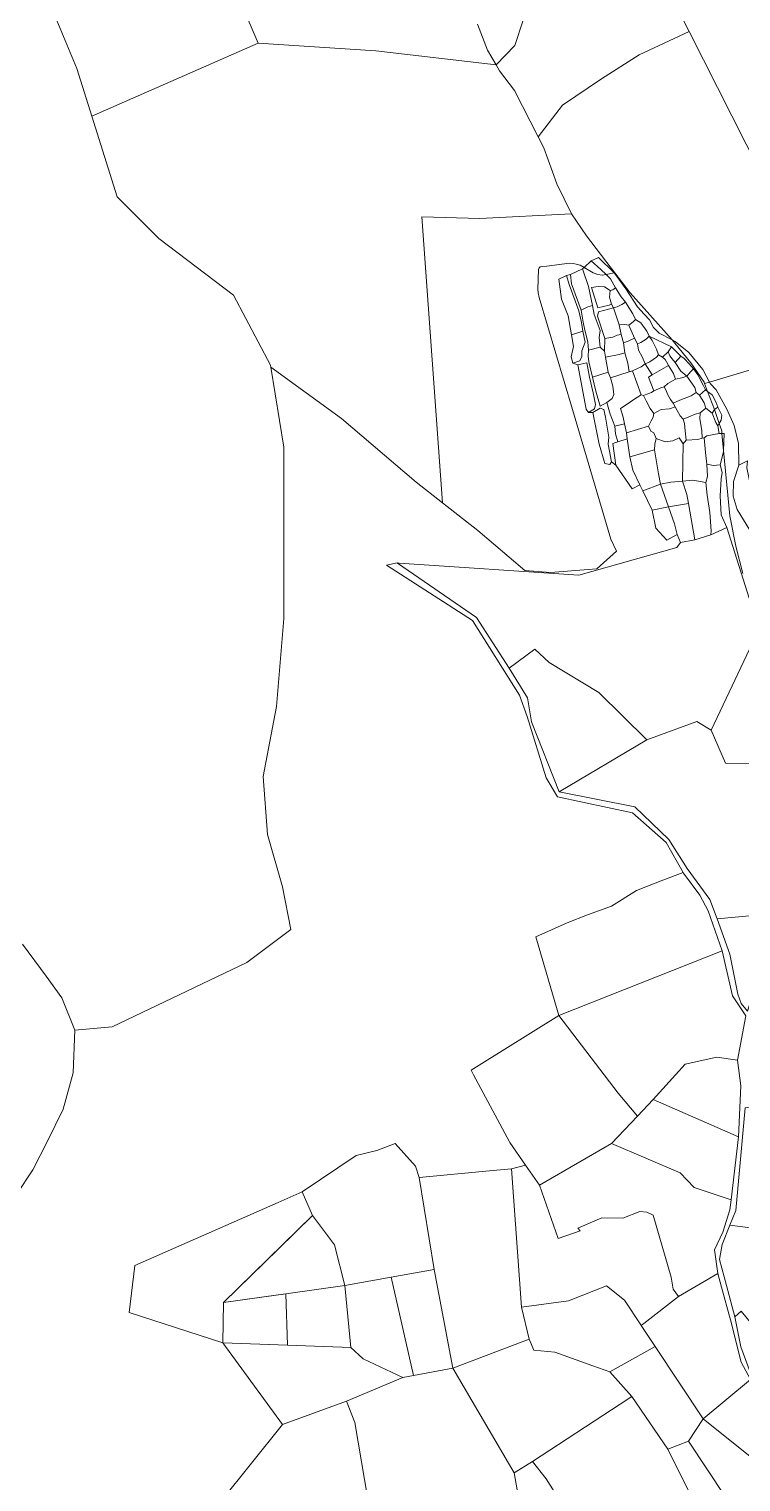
# Model space of a CAD drawing. Header units: metres. Extents: x 542555 to 550520, y 1840485 to 1846995.
# Drawn here: x 545867 to 546247, y 1842288 to 1843063 of the extents above; entities that cross this region are included whole.
import ezdxf

# ---------------------------------------------------------------- set-up
doc = ezdxf.new("R2010")
doc.units = ezdxf.units.M
doc.header["$MEASUREMENT"] = 0
doc.layers.add('Level 30', color=7, linetype='Continuous', lineweight=0)

msp = doc.modelspace()

# ---------------------------------------------------------------- linework, layer by layer
at = {"layer": 'Level 30', "color": 7, "linetype": 'Continuous', "lineweight": 0, "flags": 128}
for points in [[(546163.72, 1843171.05), (546178.4016, 1843142.0257), (546208.3135, 1843082.8923), (546219.17, 1843061.43), (546192.49, 1843048.82), (546172.4, 1843036.17), (546151.56, 1843022.02), (546138.6, 1843005.08), (546125.98, 1843029.79), (546118.1, 1843040.3), (546116.2, 1843043.55), (546126.27, 1843053.82), (546130.73, 1843067.43), (546124.03, 1843092.75), (546118.82, 1843118.06), (546121.05, 1843140.4), (546131.47, 1843154.54), (546153.79, 1843167.2), (546163.72, 1843171.05)], [(545958.43, 1843127.64), (545989.24, 1843055.08), (545900.6, 1843016.27), (545892.65, 1843041.59), (545876.55, 1843080.11), (545876.33, 1843080.63), (545937.18, 1843116.96), (545958.43, 1843127.64)], [(546302.76, 1842896.18), (546230.0851, 1842874.3283), (546226.42, 1842881.04), (546219.05, 1842890.08), (546211.81, 1842895.93), (546210.0792, 1842896.8235), (546187.71, 1842921.88), (546179.47, 1842932.69), (546177.08, 1842935.82), (546164.38, 1842952.31), (546156.45, 1842964.02), (546156.36, 1842964.15), (546148.57, 1842980.11), (546141.6, 1842999.21), (546138.6, 1843005.08), (546151.56, 1843022.02), (546172.4, 1843036.17), (546192.49, 1843048.82), (546219.17, 1843061.43), (546302.76, 1842896.18)], [(546138.6, 1843005.08), (546141.6, 1842999.21), (546148.57, 1842980.11), (546156.36, 1842964.15), (546156.45, 1842964.02), (546107.47, 1842961.54), (546076.6, 1842962.54), (546087.66, 1842809.98), (546073.6, 1842821.06), (546033.77, 1842854.94), (545996.08, 1842882.37), (545995.91, 1842883.43), (545976.06, 1842920.78), (545936.34, 1842950.98), (545914.1, 1842973.24), (545900.6, 1843016.27), (545989.24, 1843055.08), (546052, 1843051.09), (546116.2, 1843043.55), (546118.1, 1843040.3), (546125.98, 1843029.79), (546138.6, 1843005.08)], [(546106.46, 1842795.16), (546087.66, 1842809.98), (546076.6, 1842962.54), (546107.47, 1842961.54), (546156.45, 1842964.02), (546164.38, 1842952.31), (546177.08, 1842935.82), (546179.47, 1842932.69), (546179.1572, 1842932.629), (546170.76, 1842940.89), (546167, 1842939.08), (546163.1154, 1842935.5101), (546161, 1842936.75), (546159, 1842937.33), (546157.37, 1842937.63), (546155.42, 1842937.71), (546143.25, 1842936.27), (546140.71, 1842936.08), (546139.71, 1842935.74), (546139.23, 1842935.26), (546138.85, 1842934.46), (546138.51, 1842924), (546138.68, 1842921.91), (546139.12, 1842919.46), (546157.05, 1842859.79), (546177.34, 1842790.63), (546180.45, 1842784.21), (546170, 1842774.82), (546145.27, 1842772.78), (546131.59, 1842773.93), (546106.46, 1842795.16)], [(546172.15, 1842934.49), (546174.8504, 1842931.7896), (546172.8, 1842931.39), (546170.42, 1842931.74), (546167.91, 1842932.7), (546163.1154, 1842935.5101), (546167, 1842939.08), (546172.15, 1842934.49)], [(546167, 1842939.08), (546170.76, 1842940.89), (546179.1572, 1842932.629), (546174.8504, 1842931.7896), (546172.15, 1842934.49), (546167, 1842939.08)], [(546162.45, 1842901.6), (546156.39, 1842899.51), (546154.63, 1842909.68), (546151.06, 1842918.59), (546149.66, 1842929.25), (546153.85, 1842931.14), (546155.27, 1842926.32), (546160.26, 1842912.39), (546161.8, 1842906.22), (546162.45, 1842901.6)], [(546181.1, 1842842.52), (546178.43, 1842841.62), (546180.01, 1842830.12), (546177.83, 1842831.82), (546176.07, 1842841.2), (546176.38, 1842844.91), (546174.63, 1842855.57), (546173.71, 1842859.67), (546171.72, 1842860.37), (546167.78, 1842858.13), (546165.44, 1842858.17), (546168.62, 1842860.1), (546169.24, 1842862.49), (546168.03, 1842868.58), (546166.08, 1842876.9), (546164.53, 1842884.59), (546159.81, 1842883.61), (546157.07, 1842884.51), (546160.82, 1842885.72), (546162, 1842888), (546161.9, 1842891.02), (546163.79, 1842895.7), (546162.45, 1842901.6), (546161.8, 1842906.22), (546160.26, 1842912.39), (546155.27, 1842926.32), (546153.85, 1842931.14), (546155.99, 1842931.74), (546156.4, 1842926.71), (546161.66, 1842912.8), (546162.67, 1842906.34), (546163.58, 1842901.97), (546165.07, 1842895.85), (546165.56, 1842891.42), (546165.37, 1842888.21), (546165.73, 1842885.19), (546167.62, 1842877.01), (546169.49, 1842869.59), (546171.8, 1842861.6), (546175.26, 1842863.48), (546176.98, 1842857.23), (546179.48, 1842850.93), (546179.86, 1842846.77), (546181.1, 1842842.52)], [(546165.07, 1842914.43), (546161.66, 1842912.8), (546156.4, 1842926.71), (546155.99, 1842931.74), (546162.31, 1842934.77), (546165.55, 1842925.35), (546167.55, 1842915.17), (546165.07, 1842914.43)], [(546178.53, 1842923.55), (546176.99, 1842923.17), (546174.08, 1842925.12), (546170.66, 1842925.35), (546167.12, 1842924.83), (546170.42, 1842913.93), (546176.52, 1842915.33), (546177.82, 1842915.93), (546178.84, 1842913.9), (546170.86, 1842911.86), (546170.37, 1842909.49), (546174.24, 1842897.64), (546173.95, 1842890.84), (546171.8, 1842892.93), (546171.15, 1842898.14), (546171.71, 1842901.8), (546168.55, 1842910.36), (546167.55, 1842915.17), (546165.55, 1842925.35), (546162.31, 1842934.77), (546163.1154, 1842935.5101), (546167.91, 1842932.7), (546170.42, 1842931.74), (546172.8, 1842931.39), (546174.8504, 1842931.7896), (546177.3, 1842929.34), (546179.98, 1842924.67), (546178.53, 1842923.55)], [(546229.0515, 1842869.3141), (546227.92, 1842870.14), (546226.58, 1842872.64), (546223.88, 1842878.27), (546221.55, 1842881.34), (546219.25, 1842884.05), (546216.58, 1842886.95), (546214.82, 1842888.1), (546209.73, 1842893.1), (546197.78, 1842898.92), (546196.67, 1842901.58), (546193.35, 1842905.98), (546190.53, 1842907.74), (546189.14, 1842910.79), (546185.2, 1842917.05), (546183.01, 1842919.75), (546179.98, 1842924.67), (546177.3, 1842929.34), (546174.8504, 1842931.7896), (546179.1572, 1842932.629), (546179.39, 1842932.4), (546185.37, 1842924.18), (546191.63, 1842914.44), (546195.12, 1842910.55), (546198.04, 1842907.62), (546200.26, 1842903.45), (546203.19, 1842900.38), (546210.0792, 1842896.8235), (546211.6, 1842895.12), (546220.15, 1842884.58), (546227.15, 1842874.26), (546227.43, 1842873.53), (546229.0515, 1842869.3141)], [(546203.19, 1842900.38), (546200.26, 1842903.45), (546198.04, 1842907.62), (546195.12, 1842910.55), (546191.63, 1842914.44), (546185.37, 1842924.18), (546179.39, 1842932.4), (546179.1572, 1842932.629), (546179.47, 1842932.69), (546187.71, 1842921.88), (546210.0792, 1842896.8235), (546203.19, 1842900.38)], [(546176.99, 1842923.17), (546176.78, 1842919.71), (546177.82, 1842915.93), (546176.52, 1842915.33), (546170.42, 1842913.93), (546167.12, 1842924.83), (546170.66, 1842925.35), (546174.08, 1842925.12), (546176.99, 1842923.17)], [(546180.82, 1842914.41), (546178.84, 1842913.9), (546177.82, 1842915.93), (546176.78, 1842919.71), (546176.99, 1842923.17), (546178.53, 1842923.55), (546179.98, 1842924.67), (546183.01, 1842919.75), (546185.2, 1842917.05), (546183.25, 1842915.71), (546180.82, 1842914.41)], [(546171.8, 1842892.93), (546165.56, 1842891.42), (546165.07, 1842895.85), (546163.58, 1842901.97), (546162.67, 1842906.34), (546161.66, 1842912.8), (546165.07, 1842914.43), (546167.55, 1842915.17), (546168.55, 1842910.36), (546171.71, 1842901.8), (546171.15, 1842898.14), (546171.8, 1842892.93)], [(546181.84, 1842904.92), (546182.88, 1842899.82), (546180.81, 1842899.47), (546178.43, 1842898.31), (546174.24, 1842897.64), (546170.37, 1842909.49), (546170.86, 1842911.86), (546178.84, 1842913.9), (546181.84, 1842904.92)], [(546189.34, 1842906.42), (546187.02, 1842904.75), (546184.91, 1842905.1), (546181.84, 1842904.92), (546178.84, 1842913.9), (546180.82, 1842914.41), (546183.25, 1842915.71), (546185.2, 1842917.05), (546189.14, 1842910.79), (546190.53, 1842907.74), (546189.34, 1842906.42)], [(546193.46, 1842895.53), (546191.58, 1842894.77), (546190.02, 1842897.87), (546187.02, 1842904.75), (546189.34, 1842906.42), (546190.53, 1842907.74), (546193.35, 1842905.98), (546196.67, 1842901.58), (546197.78, 1842898.92), (546196.32, 1842897.32), (546193.46, 1842895.53)], [(546160.82, 1842885.72), (546157.07, 1842884.51), (546156.28, 1842887.91), (546157.48, 1842893.31), (546156.39, 1842899.51), (546162.45, 1842901.6), (546163.79, 1842895.7), (546161.9, 1842891.02), (546162, 1842888), (546160.82, 1842885.72)], [(546184.11, 1842895.32), (546184.94, 1842890.04), (546181.79, 1842889.08), (546174.61, 1842887.68), (546173.95, 1842890.84), (546174.24, 1842897.64), (546178.43, 1842898.31), (546180.81, 1842899.47), (546182.88, 1842899.82), (546184.11, 1842895.32)], [(546186.74, 1842896.2), (546184.11, 1842895.32), (546182.88, 1842899.82), (546181.84, 1842904.92), (546184.91, 1842905.1), (546187.02, 1842904.75), (546190.02, 1842897.87), (546186.74, 1842896.2)], [(546191.58, 1842894.77), (546192.22, 1842891.32), (546194.06, 1842887.77), (546195.81, 1842884.02), (546193.51, 1842882.42), (546188.9, 1842880.38), (546187.23, 1842879.76), (546186.53, 1842884.49), (546184.94, 1842890.04), (546184.11, 1842895.32), (546186.74, 1842896.2), (546190.02, 1842897.87), (546191.58, 1842894.77)], [(546198.14, 1842885.17), (546195.81, 1842884.02), (546194.06, 1842887.77), (546192.22, 1842891.32), (546191.58, 1842894.77), (546193.46, 1842895.53), (546196.32, 1842897.32), (546197.78, 1842898.92), (546199.44, 1842896.47), (546201.69, 1842891.96), (546202.84, 1842888.87), (546201.7, 1842887.64), (546198.14, 1842885.17)], [(546209.73, 1842893.1), (546207.94, 1842890.48), (546204.92, 1842887.6), (546202.84, 1842888.87), (546201.69, 1842891.96), (546199.44, 1842896.47), (546197.78, 1842898.92), (546209.73, 1842893.1)], [(546174.61, 1842887.68), (546175.94, 1842879.62), (546167.62, 1842877.01), (546165.73, 1842885.19), (546165.37, 1842888.21), (546165.56, 1842891.42), (546171.8, 1842892.93), (546173.95, 1842890.84), (546174.61, 1842887.68)], [(546187.23, 1842879.76), (546177.26, 1842876.67), (546175.94, 1842879.62), (546174.61, 1842887.68), (546181.79, 1842889.08), (546184.94, 1842890.04), (546186.53, 1842884.49), (546187.23, 1842879.76)], [(546215.26, 1842876.71), (546211.86, 1842875.99), (546210.78, 1842878.86), (546208.26, 1842883.12), (546207.17, 1842885.21), (546206.45, 1842886.37), (546204.92, 1842887.6), (546207.94, 1842890.48), (546208.89, 1842888.34), (546210.22, 1842886.77), (546211.75, 1842884.73), (546214.68, 1842880.13), (546217.93, 1842877.55), (546215.26, 1842876.71)], [(546214.82, 1842888.1), (546211.75, 1842884.73), (546210.22, 1842886.77), (546208.89, 1842888.34), (546207.94, 1842890.48), (546209.73, 1842893.1), (546214.82, 1842888.1)], [(546226.42, 1842881.04), (546230.0851, 1842874.3283), (546227.43, 1842873.53), (546227.15, 1842874.26), (546220.15, 1842884.58), (546211.6, 1842895.12), (546210.0792, 1842896.8235), (546211.81, 1842895.93), (546219.05, 1842890.08), (546226.42, 1842881.04)], [(546168.62, 1842860.1), (546165.44, 1842858.17), (546164.21, 1842860), (546159.81, 1842883.61), (546164.53, 1842884.59), (546166.08, 1842876.9), (546168.03, 1842868.58), (546169.24, 1842862.49), (546168.62, 1842860.1)], [(546196.69, 1842867.99), (546194.85, 1842867.12), (546193.6, 1842867.58), (546188.9, 1842880.38), (546193.51, 1842882.42), (546195.81, 1842884.02), (546199.49, 1842878.17), (546197.45, 1842876.9), (546200.37, 1842869.76), (546199.05, 1842868.75), (546196.69, 1842867.99)], [(546208.26, 1842883.12), (546199.49, 1842878.17), (546195.81, 1842884.02), (546198.14, 1842885.17), (546201.7, 1842887.64), (546202.84, 1842888.87), (546204.92, 1842887.6), (546206.45, 1842886.37), (546207.17, 1842885.21), (546208.26, 1842883.12)], [(546207.74, 1842873.58), (546205.87, 1842871.81), (546204.17, 1842871.27), (546200.37, 1842869.76), (546197.45, 1842876.9), (546199.49, 1842878.17), (546208.26, 1842883.12), (546210.78, 1842878.86), (546211.86, 1842875.99), (546207.74, 1842873.58)], [(546220.05, 1842879.93), (546217.93, 1842877.55), (546214.68, 1842880.13), (546211.75, 1842884.73), (546214.82, 1842888.1), (546216.58, 1842886.95), (546219.25, 1842884.05), (546221.55, 1842881.34), (546220.05, 1842879.93)], [(546178.19, 1842865.56), (546175.26, 1842863.48), (546171.8, 1842861.6), (546169.49, 1842869.59), (546167.62, 1842877.01), (546175.94, 1842879.62), (546177.26, 1842876.67), (546178.4, 1842872.2), (546179.05, 1842867.74), (546178.19, 1842865.56)], [(546188.9, 1842880.38), (546193.6, 1842867.58), (546189.61, 1842865.09), (546186.04, 1842862.67), (546182.52, 1842860.23), (546184.08, 1842855.65), (546184.76, 1842852.07), (546179.48, 1842850.93), (546176.98, 1842857.23), (546175.26, 1842863.48), (546178.19, 1842865.56), (546179.05, 1842867.74), (546178.4, 1842872.2), (546177.26, 1842876.67), (546187.23, 1842879.76), (546188.9, 1842880.38)], [(546214.14, 1842864.79), (546210.7, 1842863.11), (546209.19, 1842865.09), (546207.88, 1842867.53), (546206.8, 1842870.3), (546205.87, 1842871.81), (546207.74, 1842873.58), (546211.86, 1842875.99), (546215.26, 1842876.71), (546217.93, 1842877.55), (546222.23, 1842871.45), (546222.89, 1842868.72), (546220.35, 1842867.08), (546214.14, 1842864.79)], [(546227.92, 1842870.14), (546224.7, 1842867.42), (546222.89, 1842868.72), (546222.23, 1842871.45), (546217.93, 1842877.55), (546220.05, 1842879.93), (546221.55, 1842881.34), (546223.88, 1842878.27), (546226.58, 1842872.64), (546227.92, 1842870.14)], [(546194.85, 1842867.12), (546196.19, 1842864.35), (546198.43, 1842860.27), (546200.44, 1842857.59), (546199.94, 1842855.7), (546199, 1842853.64), (546197.45, 1842850.8), (546185.79, 1842847.27), (546184.76, 1842852.07), (546184.08, 1842855.65), (546182.52, 1842860.23), (546186.04, 1842862.67), (546189.61, 1842865.09), (546193.6, 1842867.58), (546194.85, 1842867.12)], [(546210.7, 1842863.11), (546211.74, 1842861.18), (546208.74, 1842860.12), (546204.2, 1842859.7), (546200.44, 1842857.59), (546198.43, 1842860.27), (546196.19, 1842864.35), (546194.85, 1842867.12), (546196.69, 1842867.99), (546199.05, 1842868.75), (546200.37, 1842869.76), (546204.17, 1842871.27), (546205.87, 1842871.81), (546206.8, 1842870.3), (546207.88, 1842867.53), (546209.19, 1842865.09), (546210.7, 1842863.11)], [(546228.17, 1842860.48), (546225.01, 1842857.89), (546222.4, 1842857.32), (546219.1, 1842855.78), (546215.94, 1842854.59), (546214.41, 1842856.39), (546212.8, 1842859.22), (546211.74, 1842861.18), (546210.7, 1842863.11), (546214.14, 1842864.79), (546220.35, 1842867.08), (546222.89, 1842868.72), (546224.7, 1842867.42), (546227.16, 1842863.33), (546228.17, 1842860.48)], [(546232.7559, 1842859.6826), (546231.46, 1842857.7), (546228.17, 1842860.48), (546227.16, 1842863.33), (546224.7, 1842867.42), (546227.92, 1842870.14), (546229.0515, 1842869.3141), (546232.7559, 1842859.6826)], [(546232.8, 1842859.75), (546232.7559, 1842859.6826), (546229.0515, 1842869.3141), (546231.4, 1842867.6), (546233.37, 1842863.83), (546234.48, 1842861.03), (546232.8, 1842859.75)], [(546171.11, 1842841.3), (546167.78, 1842858.13), (546171.72, 1842860.37), (546173.71, 1842859.67), (546174.63, 1842855.57), (546176.38, 1842844.91), (546176.07, 1842841.2), (546177.83, 1842831.82), (546176.83, 1842830.34), (546174.19, 1842830.92), (546171.11, 1842841.3)], [(546217.53, 1842843.32), (546215.97, 1842841.43), (546213.8, 1842844.67), (546210.46, 1842843.01), (546206.32, 1842842.48), (546201.56, 1842844.22), (546200.27, 1842847.26), (546198.73, 1842848.14), (546197.45, 1842850.8), (546199, 1842853.64), (546199.94, 1842855.7), (546200.44, 1842857.59), (546204.2, 1842859.7), (546208.74, 1842860.12), (546211.74, 1842861.18), (546212.8, 1842859.22), (546214.41, 1842856.39), (546215.94, 1842854.59), (546216.68, 1842852.32), (546217.12, 1842848.4), (546217.53, 1842843.32)], [(546228.58, 1842845.65), (546227.13, 1842844.65), (546226.17, 1842844.37), (546225.98, 1842848.52), (546224.81, 1842854.71), (546225.01, 1842857.89), (546228.17, 1842860.48), (546231.46, 1842857.7), (546233.5, 1842852.84), (546234.49, 1842850.98), (546235.26, 1842846.95), (546228.58, 1842845.65)], [(546235.2363, 1842852.3302), (546234.49, 1842850.98), (546233.5, 1842852.84), (546231.46, 1842857.7), (546232.7559, 1842859.6826), (546232.93, 1842859.23), (546235.2363, 1842852.3302)], [(546236.57, 1842856.74), (546236.22, 1842854.11), (546235.2363, 1842852.3302), (546232.93, 1842859.23), (546232.7559, 1842859.6826), (546232.8, 1842859.75), (546234.48, 1842861.03), (546236.57, 1842856.74)], [(546185.79, 1842847.27), (546186.2, 1842844.08), (546181.1, 1842842.52), (546179.86, 1842846.77), (546179.48, 1842850.93), (546184.76, 1842852.07), (546185.79, 1842847.27)], [(546223.89, 1842843.65), (546217.53, 1842843.32), (546217.12, 1842848.4), (546216.68, 1842852.32), (546215.94, 1842854.59), (546219.1, 1842855.78), (546222.4, 1842857.32), (546225.01, 1842857.89), (546224.81, 1842854.71), (546225.98, 1842848.52), (546226.17, 1842844.37), (546223.89, 1842843.65)], [(546236.7001, 1842846.9274), (546235.26, 1842846.95), (546234.49, 1842850.98), (546235.2363, 1842852.3302), (546236.56, 1842848.37), (546236.7001, 1842846.9274)], [(546188.74, 1842817.43), (546180.01, 1842830.12), (546178.43, 1842841.62), (546181.1, 1842842.52), (546186.2, 1842844.08), (546187.6, 1842834.57), (546189.23, 1842827.41), (546192.85, 1842819.6), (546188.74, 1842817.43)], [(546200.97, 1842841.32), (546200.73, 1842838.24), (546187.6, 1842834.57), (546186.2, 1842844.08), (546185.79, 1842847.27), (546197.45, 1842850.8), (546198.73, 1842848.14), (546200.27, 1842847.26), (546201.56, 1842844.22), (546200.97, 1842841.32)], [(546215.97, 1842841.43), (546215.66, 1842821.59), (546209.45, 1842820.94), (546203.97, 1842819.94), (546202.77, 1842825.4), (546200.73, 1842838.24), (546200.97, 1842841.32), (546201.56, 1842844.22), (546206.32, 1842842.48), (546210.46, 1842843.01), (546213.8, 1842844.67), (546215.97, 1842841.43)], [(546228.93, 1842824.03), (546228.03, 1842820.72), (546221.19, 1842822.1), (546215.66, 1842821.59), (546215.97, 1842841.43), (546217.53, 1842843.32), (546223.89, 1842843.65), (546226.17, 1842844.37), (546227.13, 1842844.65), (546227.92, 1842836.72), (546228.6, 1842830.5), (546228.93, 1842824.03)], [(546237.5728, 1842837.9408), (546237.55, 1842837.08), (546235.68, 1842830.2), (546232.23, 1842829.94), (546228.6, 1842830.5), (546227.92, 1842836.72), (546227.13, 1842844.65), (546228.58, 1842845.65), (546235.26, 1842846.95), (546236.7001, 1842846.9274), (546237.5728, 1842837.9408)], [(546237.81, 1842846.91), (546237.5728, 1842837.9408), (546236.7001, 1842846.9274), (546237.81, 1842846.91)], [(546203.97, 1842819.94), (546194.52, 1842816.31), (546192.85, 1842819.6), (546189.23, 1842827.41), (546187.6, 1842834.57), (546200.73, 1842838.24), (546202.77, 1842825.4), (546203.97, 1842819.94)], [(546239.33, 1842796.8), (546230.73, 1842792.9), (546230.94, 1842795.09), (546230.24, 1842804.73), (546228.74, 1842814.08), (546228.03, 1842820.72), (546228.93, 1842824.03), (546228.6, 1842830.5), (546232.23, 1842829.94), (546235.68, 1842830.2), (546236.72, 1842826.22), (546236.31, 1842822.68), (546235.8, 1842813.69), (546236.3, 1842803.58), (546239.33, 1842796.8)], [(546245.77, 1842830.13), (546250.36, 1842832.35), (546249.97, 1842828.71), (546252.04, 1842818.23), (546255.78, 1842809.92), (546262.79, 1842799.9), (546259.01, 1842797.49), (546251.5, 1842795.43), (546244.84, 1842806.42), (546242.59, 1842813.48), (546242.87, 1842821.35), (546245.77, 1842830.13)], [(546218.87, 1842809.68), (546208.2, 1842807.9), (546203.97, 1842819.94), (546209.45, 1842820.94), (546215.66, 1842821.59), (546217.98, 1842814.45), (546218.87, 1842809.68)], [(546230.94, 1842795.09), (546230.73, 1842792.9), (546222.25, 1842790.26), (546218.87, 1842809.68), (546217.98, 1842814.45), (546215.66, 1842821.59), (546221.19, 1842822.1), (546228.03, 1842820.72), (546228.74, 1842814.08), (546230.24, 1842804.73), (546230.94, 1842795.09)], [(546203.97, 1842819.94), (546208.2, 1842807.9), (546199.5, 1842805.98), (546194.52, 1842816.31), (546203.97, 1842819.94)], [(546208.2, 1842807.9), (546211.35, 1842798.82), (546212.76, 1842793.06), (546207.28, 1842790.07), (546201.43, 1842796.45), (546199.5, 1842805.98), (546208.2, 1842807.9)], [(546218.87, 1842809.68), (546222.25, 1842790.26), (546214.49, 1842788.85), (546212.76, 1842793.06), (546211.35, 1842798.82), (546208.2, 1842807.9), (546218.87, 1842809.68)], [(546258.04, 1842745.83), (546231.01, 1842688.77), (546223.35, 1842693.32), (546196.53, 1842683.5), (546171.1, 1842708.85), (546144.57, 1842724.72), (546136.93, 1842731.84), (546123.14, 1842721.8), (546105.81, 1842748.86), (546063.6822, 1842777.7198), (546064.5794, 1842777.8401), (546160.28, 1842771.41), (546212.69, 1842786.13), (546214.49, 1842788.85), (546222.25, 1842790.26), (546230.73, 1842792.9), (546239.33, 1842796.8), (546251.24, 1842759.16), (546258.04, 1842745.83)], [(546063.39, 1842777.92), (546064.5794, 1842777.8401), (546063.6822, 1842777.7198), (546063.39, 1842777.92)], [(546196.53, 1842683.5), (546149.81, 1842655.88), (546135.14, 1842693.24), (546132.98, 1842705.88), (546123.14, 1842721.8), (546136.93, 1842731.84), (546144.57, 1842724.72), (546171.1, 1842708.85), (546196.53, 1842683.5)], [(546264.42, 1842670.82), (546267.07, 1842662.21), (546266.31, 1842642.46), (546260.19, 1842606.19), (546262.94, 1842590.79), (546234.09, 1842588.15), (546230.31, 1842598.41), (546218.22, 1842614.92), (546208.34, 1842630.37), (546190.17, 1842647.84), (546149.81, 1842655.88), (546196.53, 1842683.5), (546223.35, 1842693.32), (546231.01, 1842688.77), (546238.53, 1842671.12), (546264.42, 1842670.82)], [(546236.78, 1842571.03), (546149.76, 1842536.61), (546137.4003, 1842578.4988), (546137.4271, 1842578.512), (546154.1, 1842585.88), (546164.97, 1842590.16), (546177.79, 1842594.82), (546191.11, 1842603.2), (546205.1696, 1842608.6545), (546216.01, 1842612.86), (546216.2654, 1842612.5126), (546224.89, 1842600.78), (546229.25, 1842592.39), (546236.78, 1842571.03)], [(546262.94, 1842590.79), (546263.33, 1842584.39), (546259.12, 1842567.39), (546252.68, 1842546.05), (546250.34, 1842538.87), (546246.85, 1842542.94), (546245.09, 1842547.85), (546240.85, 1842569.29), (546234.09, 1842588.15), (546262.94, 1842590.79)], [(546249.5, 1842536.4), (546245, 1842512.76), (546233.95, 1842514.35), (546217.15, 1842510.49), (546199.96, 1842491.67), (546191.56, 1842482.85), (546181.27, 1842495.06), (546149.76, 1842536.61), (546236.78, 1842571.03), (546242.29, 1842546.94), (546249.5, 1842536.4)], [(546191.56, 1842482.85), (546177.71, 1842468.32), (546139.31, 1842446.06), (546131.96, 1842456.71), (546123.6101, 1842468.8183), (546123.14, 1842469.5), (546122.1275, 1842471.3894), (546104.1665, 1842504.9059), (546102.83, 1842507.4), (546105.7858, 1842509.2397), (546149.76, 1842536.61), (546181.27, 1842495.06), (546191.56, 1842482.85)], [(546246.79, 1842498.95), (546245.46, 1842471.83), (546199.96, 1842491.67), (546217.15, 1842510.49), (546233.95, 1842514.35), (546245, 1842512.76), (546246.79, 1842498.95)], [(546199.96, 1842491.67), (546245.46, 1842471.83), (546241.59, 1842438.15), (546221.83, 1842444.76), (546214.35, 1842452.57), (546177.71, 1842468.32), (546191.56, 1842482.85), (546199.96, 1842491.67)], [(546302.97, 1842494.3), (546308.31, 1842481.64), (546311.66, 1842465.57), (546306.22, 1842464.18), (546296.23, 1842453.08), (546292.47, 1842435.68), (546283.3, 1842431.84), (546284.14, 1842419.28), (546264.17, 1842421.67), (546240.96, 1842424.62), (546244.13, 1842432.46), (546249, 1842487.2), (546291.74, 1842493.54), (546302.97, 1842494.3)], [(546075.26, 1842450.05), (546083.21, 1842401.09), (546060.27, 1842396.95), (546035.6, 1842392.49), (546030.09, 1842414.26), (546018.3, 1842429.85), (546012.77, 1842442.43), (546041.64, 1842461.89), (546052.54, 1842464.5), (546062.38, 1842468.26), (546073.25, 1842456.26), (546075.26, 1842450.05)], [(546177.71, 1842468.32), (546214.35, 1842452.57), (546221.83, 1842444.76), (546241.59, 1842438.15), (546240.85, 1842432.86), (546237.21, 1842420.95), (546232.65, 1842411.56), (546234.49, 1842398.89), (546213.46, 1842386.63), (546210.7, 1842390.65), (546209.51, 1842396.89), (546200.03, 1842429.97), (546196.68, 1842431.62), (546192.96, 1842432.07), (546183.78, 1842428.48), (546172.6, 1842428.55), (546159.8, 1842423.1), (546161.11, 1842421.63), (546149.37, 1842417.51), (546139.31, 1842446.06), (546177.71, 1842468.32)], [(546194.9406, 1842372.2903), (546193.61, 1842371.26), (546193.4304, 1842371.5322), (546184.72, 1842384.73), (546175.09, 1842392.37), (546154.87, 1842384.41), (546129.81, 1842380.93), (546124.36, 1842454.78), (546131.96, 1842456.71), (546139.31, 1842446.06), (546149.37, 1842417.51), (546161.11, 1842421.63), (546159.8, 1842423.1), (546172.6, 1842428.55), (546183.78, 1842428.48), (546192.96, 1842432.07), (546196.68, 1842431.62), (546200.03, 1842429.97), (546209.51, 1842396.89), (546210.7, 1842390.65), (546213.46, 1842386.63), (546194.9406, 1842372.2903)], [(546129.81, 1842380.93), (546133.86, 1842363.98), (546093.16, 1842348.43), (546083.21, 1842401.09), (546075.26, 1842450.05), (546112.67, 1842453.71), (546124.36, 1842454.78), (546129.81, 1842380.93)], [(546018.3, 1842429.85), (545970.82, 1842383.39), (545970.38, 1842361.94), (545920.57, 1842378.11), (545923.5944, 1842403.2042), (546000, 1842436.81), (546012.77, 1842442.43), (546018.3, 1842429.85)], [(546035.6, 1842392.49), (546004.09, 1842388.06), (546000, 1842387.49), (545970.82, 1842383.39), (546000, 1842411.94), (546018.3, 1842429.85), (546030.09, 1842414.26), (546035.6, 1842392.49)], [(546060.27, 1842396.95), (546072.18, 1842344.52), (546066.43, 1842343.45), (546045.32, 1842353.5), (546038.78, 1842359.39), (546035.6, 1842392.49), (546060.27, 1842396.95)], [(546083.21, 1842401.09), (546093.16, 1842348.43), (546072.18, 1842344.52), (546060.27, 1842396.95), (546083.21, 1842401.09)], [(546251.95, 1842342.33), (546226.72, 1842321.35), (546201.08, 1842360), (546193.61, 1842371.26), (546194.9406, 1842372.2903), (546213.46, 1842386.63), (546234.49, 1842398.89), (546236.48, 1842391.5497), (546241.2, 1842374.14), (546246.86, 1842351.69), (546251.95, 1842342.33)], [(546004.09, 1842388.06), (546004.86, 1842360.65), (545970.38, 1842361.94), (545970.82, 1842383.39), (546004.09, 1842388.06)], [(546035.6, 1842392.49), (546038.78, 1842359.39), (546004.86, 1842360.65), (546004.09, 1842388.06), (546035.6, 1842392.49)], [(546193.61, 1842371.26), (546201.08, 1842360), (546176.84, 1842346.42), (546167.86, 1842349.6431), (546147.53, 1842356.94), (546136.39, 1842357.99), (546133.86, 1842363.98), (546129.81, 1842380.93), (546154.87, 1842384.41), (546175.09, 1842392.37), (546184.72, 1842384.73), (546193.4304, 1842371.5322), (546193.61, 1842371.26)], [(546285.85, 1842337.82), (546268.61, 1842323.18), (546258.21, 1842335.95), (546251.75, 1842346.36), (546246.69, 1842359.75), (546243.57, 1842375.74), (546246.85, 1842378.84), (546264.37, 1842357.7), (546278.89, 1842349.03), (546285.85, 1842337.82)], [(546182.3794, 1842329.2767), (546135.62, 1842298.65), (546125.91, 1842292.57), (546093.16, 1842348.43), (546133.86, 1842363.98), (546136.39, 1842357.99), (546147.53, 1842356.94), (546167.86, 1842349.6431), (546176.84, 1842346.42), (546188.69, 1842333.41), (546182.3794, 1842329.2767)], [(546066.43, 1842343.45), (546036.42, 1842330.75), (546002.32, 1842318.48), (545970.38, 1842361.94), (546000, 1842360.83), (546004.86, 1842360.65), (546038.78, 1842359.39), (546045.32, 1842353.5), (546066.43, 1842343.45)], [(546226.72, 1842321.35), (546218.79, 1842309.5), (546207.77, 1842305.3), (546188.69, 1842333.41), (546176.84, 1842346.42), (546201.08, 1842360), (546226.72, 1842321.35)], [(546125.91, 1842292.57), (546132.58, 1842254.21), (546056.26, 1842228.34), (546040.88, 1842319.39), (546036.42, 1842330.75), (546066.43, 1842343.45), (546072.18, 1842344.52), (546093.16, 1842348.43), (546125.91, 1842292.57)], [(546268.71, 1842306.28), (546252.68, 1842300.7), (546226.72, 1842321.35), (546251.95, 1842342.33), (546264.73, 1842323.3), (546268.71, 1842306.28)], [(546224.52, 1842271.58), (546199.5, 1842256.92), (546198.01, 1842262.22), (546186.5193, 1842257.2834), (546168.1, 1842249.37), (546142.86, 1842289.49), (546135.62, 1842298.65), (546182.3794, 1842329.2767), (546188.69, 1842333.41), (546207.77, 1842305.3), (546224.52, 1842271.58)], [(546056.26, 1842228.34), (546061.19, 1842205.2), (546008.65, 1842199), (545978.23, 1842252.58), (545969.17, 1842277.15), (546002.32, 1842318.48), (546036.42, 1842330.75), (546040.88, 1842319.39), (546056.26, 1842228.34)], [(546252.68, 1842300.7), (546258.15, 1842296.35), (546261.25, 1842291.36), (546262.84, 1842289.1), (546261.57, 1842286.71), (546248.38, 1842282.11), (546238.69, 1842276.54), (546238.37, 1842280.06), (546218.79, 1842309.5), (546226.72, 1842321.35), (546252.68, 1842300.7)], [(546218.79, 1842309.5), (546238.37, 1842280.06), (546224.52, 1842271.58), (546207.77, 1842305.3), (546218.79, 1842309.5)], [(546150.05, 1842235.13), (546150.72, 1842229.18), (546147, 1842229.08), (546140.03, 1842228.66), (546132.58, 1842254.21), (546125.91, 1842292.57), (546135.62, 1842298.65), (546142.86, 1842289.49), (546168.1, 1842249.37), (546150.05, 1842235.13)]]:
    msp.add_lwpolyline(points, close=True, dxfattribs=at)
for points in [[(546106.32, 1843065.19), (546111.58, 1843051.44), (546116.2, 1843043.55), (546052, 1843051.09), (545989.24, 1843055.08), (545958.43, 1843127.64)], [(545876.55, 1843080.11), (545892.65, 1843041.59), (545900.6, 1843016.27), (545914.1, 1842973.24), (545936.34, 1842950.98), (545976.06, 1842920.78), (545995.91, 1842883.43), (545996.08, 1842882.37), (545996.08, 1842882.37), (546003.06, 1842839.71), (546003.06, 1842748.31), (545999.09, 1842701.41), (545991.94, 1842664.06), (545994.32, 1842633.06), (546002.26, 1842605.24), (546006.65, 1842582.31), (545983.24, 1842564.83), (545911.5, 1842530.5), (545891.55, 1842528.63), (545884.54, 1842545.98), (545876.29, 1842557.42), (545863.53, 1842574.5)], [(546302.76, 1842896.18), (546219.17, 1843061.43), (546208.3135, 1843082.8923)], [(546130.73, 1843067.43), (546126.27, 1843053.82), (546116.2, 1843043.55), (546111.58, 1843051.44), (546106.32, 1843065.19)], [(545860.36, 1842441.09), (545869.17, 1842454.25), (545876.9, 1842469.5), (545885.37, 1842486.61), (545890.55, 1842505.93), (545891.55, 1842528.63), (545911.5, 1842530.5), (545983.24, 1842564.83), (546006.65, 1842582.31), (546002.26, 1842605.24), (545994.32, 1842633.06), (545991.94, 1842664.06), (545999.09, 1842701.41), (546003.06, 1842748.31), (546003.06, 1842839.71), (545996.08, 1842882.37), (546033.77, 1842854.94), (546073.6, 1842821.06), (546087.66, 1842809.98), (546106.46, 1842795.16), (546131.59, 1842773.93), (546145.27, 1842772.78), (546170, 1842774.82), (546180.45, 1842784.21), (546177.34, 1842790.63), (546157.05, 1842859.79), (546139.12, 1842919.46), (546138.68, 1842921.91), (546138.51, 1842924), (546138.85, 1842934.46), (546139.23, 1842935.26), (546139.71, 1842935.74), (546140.71, 1842936.08), (546143.25, 1842936.27), (546155.42, 1842937.71), (546157.37, 1842937.63), (546159, 1842937.33), (546161, 1842936.75), (546163.1154, 1842935.5101), (546162.31, 1842934.77), (546155.99, 1842931.74), (546153.85, 1842931.14), (546149.66, 1842929.25), (546151.06, 1842918.59), (546154.63, 1842909.68), (546156.39, 1842899.51), (546157.48, 1842893.31), (546156.28, 1842887.91), (546157.07, 1842884.51), (546159.81, 1842883.61), (546164.21, 1842860), (546165.44, 1842858.17), (546167.78, 1842858.13), (546171.11, 1842841.3), (546174.19, 1842830.92), (546176.83, 1842830.34), (546177.83, 1842831.82), (546180.01, 1842830.12), (546188.74, 1842817.43), (546192.85, 1842819.6), (546194.52, 1842816.31), (546199.5, 1842805.98), (546201.43, 1842796.45), (546207.28, 1842790.07), (546212.76, 1842793.06), (546214.49, 1842788.85), (546212.69, 1842786.13), (546160.28, 1842771.41), (546064.5794, 1842777.8401), (546063.39, 1842777.92), (546057.67, 1842776.79), (546103.6, 1842747.28), (546128.73, 1842707.4), (546132.79, 1842696), (546142.86, 1842663.23), (546148.88, 1842653.1), (546188.89, 1842644.61), (546206.92, 1842628.83), (546216.01, 1842612.86), (546205.1696, 1842608.6545), (546191.11, 1842603.2), (546177.79, 1842594.82), (546164.97, 1842590.16), (546154.1, 1842585.88), (546154.1, 1842585.88), (546137.4271, 1842578.512), (546137.4, 1842578.5), (546137.4003, 1842578.4988), (546149.76, 1842536.61), (546105.7858, 1842509.2397), (546102.83, 1842507.4), (546104.1665, 1842504.9059), (546122.1275, 1842471.3894), (546123.14, 1842469.5), (546123.6101, 1842468.8183), (546131.96, 1842456.71), (546124.36, 1842454.78), (546112.67, 1842453.71), (546075.26, 1842450.05), (546073.25, 1842456.26), (546062.38, 1842468.26), (546052.54, 1842464.5), (546041.64, 1842461.89), (546012.77, 1842442.43), (546000, 1842436.81), (545923.5944, 1842403.2042), (545920.57, 1842378.11), (545970.38, 1842361.94), (546002.32, 1842318.48), (545969.17, 1842277.15)], [(546250.36, 1842832.35), (546245.77, 1842830.13), (546245.48, 1842841.52), (546243.12, 1842851.27), (546239.36, 1842859.89), (546233.65, 1842870.18), (546230.45, 1842873.66), (546230.0851, 1842874.3283), (546302.76, 1842896.18)], [(546247.82, 1842772.32), (546244.01, 1842786.79), (546240.96, 1842803.06), (546237.5728, 1842837.9408), (546237.81, 1842846.91), (546236.7001, 1842846.9274), (546236.56, 1842848.37), (546235.2363, 1842852.3302), (546236.22, 1842854.11), (546236.57, 1842856.74), (546234.48, 1842861.03), (546233.37, 1842863.83), (546231.4, 1842867.6), (546229.0515, 1842869.3141), (546227.43, 1842873.53), (546230.0851, 1842874.3283), (546230.45, 1842873.66), (546233.65, 1842870.18), (546239.36, 1842859.89), (546243.12, 1842851.27), (546245.48, 1842841.52), (546245.77, 1842830.13), (546242.87, 1842821.35), (546242.59, 1842813.48), (546244.84, 1842806.42), (546251.5, 1842795.43)], [(546251.24, 1842759.16), (546239.33, 1842796.8), (546236.3, 1842803.58), (546235.8, 1842813.69), (546236.31, 1842822.68), (546236.72, 1842826.22), (546235.68, 1842830.2), (546237.55, 1842837.08), (546237.5728, 1842837.9408), (546240.96, 1842803.06), (546244.01, 1842786.79), (546247.82, 1842772.32)], [(546264.42, 1842670.82), (546238.53, 1842671.12), (546231.01, 1842688.77), (546258.04, 1842745.83)], [(545863.53, 1842574.5), (545876.29, 1842557.42), (545884.54, 1842545.98), (545891.55, 1842528.63), (545890.55, 1842505.93), (545885.37, 1842486.61), (545876.9, 1842469.5), (545869.17, 1842454.25), (545860.36, 1842441.09)], [(546246.85, 1842378.84), (546243.57, 1842375.74), (546239.0486, 1842392.5197), (546235.33, 1842406.32), (546236.8, 1842414.31), (546240.96, 1842424.62), (546264.17, 1842421.67)]]:
    msp.add_lwpolyline(points, dxfattribs=at)

doc.saveas('drawing.dxf')
